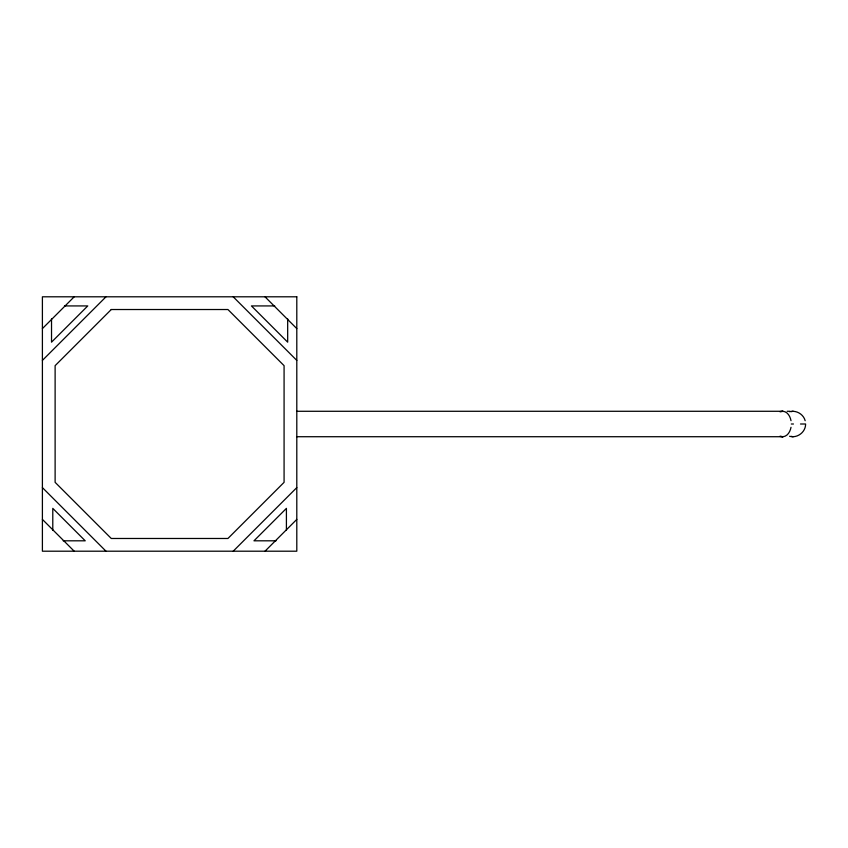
<?xml version="1.0" encoding="UTF-8"?>
<svg xmlns="http://www.w3.org/2000/svg" width="848" height="848" viewBox="0 0 848 848"><rect width="100%" height="100%" fill="white"/><g stroke="black" fill="none" stroke-linecap="round" stroke-linejoin="round"><path stroke-width="1.27" d="M791.014 427.297C790.23 431.505 787.633 436.413 782.852 436.72L296.938 436.72M42.4 328.6L74.2 296.8M42.4 360.4L106 296.8M233.2 551.2L296.8 487.6M265 551.2L296.8 519.4M793.219 436.678L793.06 436.72A12.731 5.841 90 0 1 791.544 436.307M780.669 411.715L783.086 411.322M779.842 436.307A12.731 11.321 -90 0 0 782.778 436.731L783.086 436.678M789.583 411.715C796.155 409.913 803.448 414.121 805.165 420.703M64.459 305.927L87.757 305.927L51.527 342.157L51.527 318.859M274.741 305.927L251.443 305.927L287.673 342.157L287.673 318.859M296.938 411.28L782.852 411.28C787.633 411.587 790.23 416.495 791.014 420.703M787.124 411.28L789.923 411.28M791.301 424L793.452 424M800.501 424L805.6 424C805.748 432.056 797.332 438.511 789.583 436.285M63.165 540.812L85.224 540.812L52.788 508.376L52.788 530.435M276.035 540.812L253.976 540.812L286.412 508.376L286.412 530.435M780.669 436.285L782.852 436.72M793.219 411.322L793.06 411.28A12.731 5.841 90 0 0 791.544 411.693M265 296.8L296.8 328.6M233.2 296.8L296.8 360.4M42.4 487.6L106 551.2M42.4 519.4L74.2 551.2M779.842 411.693A12.731 11.321 -90 0 1 782.778 411.269M111.268 309.52L55.12 365.668L55.12 482.332L111.268 538.48L227.932 538.48L284.08 482.332L284.08 365.668L227.932 309.52L111.268 309.52M296.8 296.8L42.4 296.8L42.4 551.2L296.8 551.2L296.8 296.8"/></g></svg>
